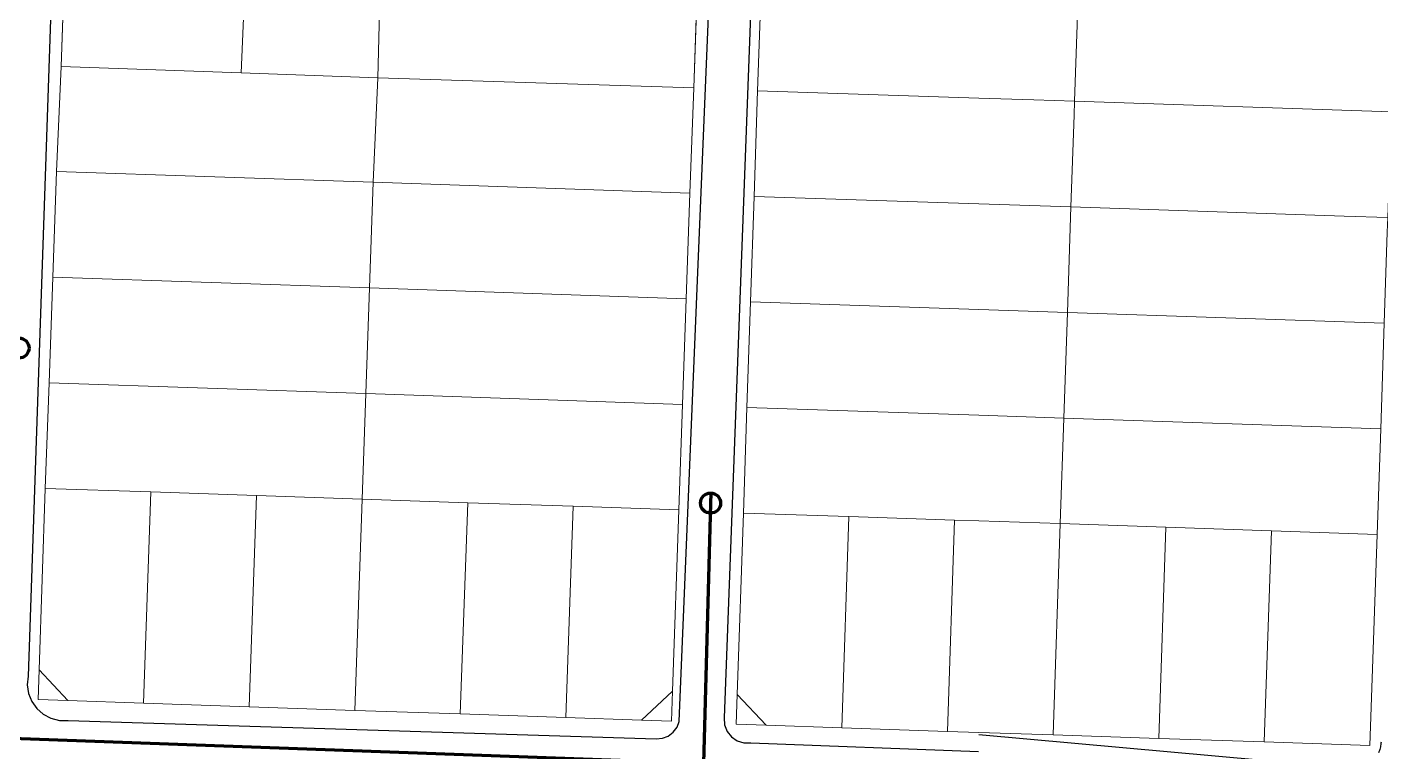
# Model space of a CAD drawing. Header units: inches. Extents: x -47590 to -46630, y -3759365 to -3758308.
# Drawn here: x -47204.6 to -47002.9, y -3759108 to -3759000 of the extents above; entities that cross this region are included whole.
import ezdxf

# ---------------------------------------------------------------- set-up
doc = ezdxf.new("R2010")
doc.units = ezdxf.units.IN
doc.header["$MEASUREMENT"] = 0
doc.layers.add('curb_lines', color=7, linetype='Continuous', lineweight=30, true_color=0x0b8700)
doc.layers.add('Land_Parcels_Zoning', color=7, linetype='Continuous', lineweight=9, true_color=0xffffff)

msp = doc.modelspace()

# ---------------------------------------------------------------- linework, layer by layer
at = {"layer": 'curb_lines'}
for points in [[(-47199.02, -3758936.03), (-47204.48, -3759096.77), (-47204.61, -3759098.05), (-47204.42, -3759099.33), (-47203.95, -3759100.53), (-47203.2, -3759101.58), (-47202.23, -3759102.43), (-47201.08, -3759103.02), (-47199.83, -3759103.33), (-47198.54, -3759103.33), (-47110.91, -3759106.07), (-47109.99, -3759105.99), (-47109.12, -3759105.67), (-47108.37, -3759105.11), (-47107.81, -3759104.37), (-47107.48, -3759103.51), (-47101.42, -3758957.66)], [(-47199.02, -3758936.03), (-47204.48, -3759096.77), (-47204.61, -3759098.05), (-47204.42, -3759099.33), (-47203.95, -3759100.53), (-47203.2, -3759101.58), (-47202.23, -3759102.43), (-47201.08, -3759103.02), (-47199.83, -3759103.33), (-47198.54, -3759103.33), (-47110.91, -3759106.07), (-47109.99, -3759105.99), (-47109.12, -3759105.67), (-47108.37, -3759105.11), (-47107.81, -3759104.37), (-47107.48, -3759103.51), (-47101.42, -3758957.66)], [(-47062.85, -3758960.07), (-47091.78, -3758954.08), (-47092.67, -3758954), (-47093.54, -3758954.19), (-47094.3, -3758954.64), (-47094.89, -3758955.31), (-47095.23, -3758956.12), (-47095.31, -3758957.01), (-47100.8, -3759102.96), (-47100.73, -3759104), (-47100.35, -3759104.97), (-47099.7, -3759105.79), (-47098.84, -3759106.37), (-47097.85, -3759106.68), (-47096.81, -3759106.68), (-47062.89, -3759107.99)], [(-47062.85, -3758960.07), (-47091.78, -3758954.08), (-47092.67, -3758954), (-47093.54, -3758954.19), (-47094.3, -3758954.64), (-47094.89, -3758955.31), (-47095.23, -3758956.12), (-47095.31, -3758957.01), (-47100.8, -3759102.96), (-47100.73, -3759104), (-47100.35, -3759104.97), (-47099.7, -3759105.79), (-47098.84, -3759106.37), (-47097.85, -3759106.68), (-47096.81, -3759106.68), (-47062.89, -3759107.99)], [(-47006.17, -3759110.61), (-47062.85, -3759105.5)], [(-47006.17, -3759110.61), (-47062.85, -3759105.5)], [(-47002.93, -3759106.56), (-47002.95, -3759106.74), (-47002.97, -3759106.93), (-47002.99, -3759107.11), (-47003.03, -3759107.29), (-47003.07, -3759107.47), (-47003.12, -3759107.65), (-47003.18, -3759107.82), (-47003.25, -3759108), (-47003.32, -3759108.17)], [(-47002.93, -3759106.56), (-47002.95, -3759106.74), (-47002.97, -3759106.93), (-47002.99, -3759107.11), (-47003.03, -3759107.29), (-47003.07, -3759107.47), (-47003.12, -3759107.65), (-47003.18, -3759107.82), (-47003.25, -3759108), (-47003.32, -3759108.17)]]:
    msp.add_lwpolyline(points, dxfattribs=at)
at = {"layer": 'Land_Parcels_Zoning'}
for p, q in [((-47199.01, -3758990.05), (-47199.56, -3759005.9)), ((-47105.33, -3759009.06), (-47104.78, -3758993.34)), ((-47095.33, -3758995.67), (-47095.8, -3759009.51)), ((-47199.56, -3759005.9), (-47200.26, -3759021.53)), ((-47105.88, -3759024.79), (-47105.33, -3759009.06)), ((-47095.8, -3759009.51), (-47096.33, -3759025.25)), ((-47200.26, -3759021.53), (-47200.82, -3759037.27)), ((-47106.43, -3759040.52), (-47105.88, -3759024.79)), ((-47096.33, -3759025.25), (-47096.86, -3759040.98)), ((-47200.82, -3759037.27), (-47201.37, -3759053.02)), ((-47106.98, -3759056.25), (-47106.43, -3759040.52)), ((-47096.86, -3759040.98), (-47097.39, -3759056.71)), ((-47002.98, -3759059.88), (-47002.45, -3759044.15)), ((-47201.37, -3759053.02), (-47201.92, -3759068.76)), ((-47107.53, -3759071.98), (-47106.98, -3759056.25)), ((-47097.39, -3759056.71), (-47097.92, -3759072.45)), ((-47003.52, -3759075.62), (-47002.98, -3759059.88)), ((-47201.92, -3759068.76), (-47202.86, -3759095.79)), ((-47108.48, -3759098.99), (-47107.53, -3759071.98)), ((-47097.92, -3759072.45), (-47098.83, -3759099.46)), ((-47004.58, -3759107.09), (-47003.52, -3759075.62)), ((-47202.86, -3759095.79), (-47203.01, -3759100.24)), ((-47108.63, -3759103.43), (-47108.48, -3759098.99)), ((-47098.83, -3759099.46), (-47098.98, -3759103.91)), ((-47203.01, -3759100.24), (-47198.57, -3759100.39)), ((-47198.57, -3759100.39), (-47187.29, -3759100.78)), ((-47187.29, -3759100.78), (-47171.56, -3759101.31)), ((-47171.56, -3759101.31), (-47155.83, -3759101.84)), ((-47155.83, -3759101.84), (-47140.1, -3759102.37)), ((-47140.1, -3759102.37), (-47124.37, -3759102.9)), ((-47124.37, -3759102.9), (-47113.08, -3759103.28)), ((-47113.08, -3759103.28), (-47108.63, -3759103.43)), ((-47098.98, -3759103.91), (-47094.53, -3759104.06)), ((-47094.53, -3759104.06), (-47083.25, -3759104.44)), ((-47083.25, -3759104.44), (-47067.51, -3759104.97)), ((-47067.51, -3759104.97), (-47062.85, -3759105.12)), ((-47062.85, -3759105.12), (-47051.79, -3759105.49)), ((-47051.79, -3759105.49), (-47036.05, -3759106.02)), ((-47036.05, -3759106.02), (-47020.32, -3759106.55)), ((-47020.32, -3759106.55), (-47004.58, -3759107.09))]:
    msp.add_line(p, q, dxfattribs=at)
at = {"layer": 'Land_Parcels_Zoning', "lineweight": 100}
for p, q in [((-47102.75, -3759069.46), (-47102.82, -3759071.03)), ((-47102.82, -3759071.03), (-47103.88, -3759109.7)), ((-47415.6, -3759098.43), (-46794.29, -3759120.88))]:
    msp.add_line(p, q, dxfattribs=at)
at = {"layer": 'Land_Parcels_Zoning'}
for points in [[(-47182.88, -3758974.85), (-47167.15, -3758975.4), (-47151.35, -3758976.03), (-47151.97, -3758991.69), (-47152.39, -3759007.6), (-47172.72, -3759006.87), (-47171.83, -3758985.78), (-47174.35, -3758983.48), (-47183.16, -3758983.13), (-47198.75, -3758982.51), (-47198.48, -3758974.44)], [(-47182.88, -3758974.85), (-47167.15, -3758975.4), (-47151.35, -3758976.03), (-47151.97, -3758991.69), (-47152.39, -3759007.6), (-47172.72, -3759006.87), (-47171.83, -3758985.78), (-47174.35, -3758983.48), (-47183.16, -3758983.13), (-47198.75, -3758982.51), (-47198.48, -3758974.44)], [(-47172.72, -3759006.87), (-47199.56, -3759005.9), (-47199.01, -3758990.05), (-47198.75, -3758982.51), (-47183.16, -3758983.13), (-47174.35, -3758983.48), (-47171.83, -3758985.78)], [(-47172.72, -3759006.87), (-47199.56, -3759005.9), (-47199.01, -3758990.05), (-47198.75, -3758982.51), (-47183.16, -3758983.13), (-47174.35, -3758983.48), (-47171.83, -3758985.78)], [(-47104.78, -3758993.34), (-47105.33, -3759009.06), (-47152.39, -3759007.6), (-47151.97, -3758991.69)], [(-47104.78, -3758993.34), (-47105.33, -3759009.06), (-47152.39, -3759007.6), (-47151.97, -3758991.69)], [(-47079.53, -3758994.3), (-47063.78, -3758994.82), (-47062.85, -3758994.85), (-47048.05, -3758995.35), (-47048.59, -3759011.09), (-47054.67, -3759010.88), (-47062.85, -3759010.61), (-47095.8, -3759009.51), (-47095.33, -3758995.67), (-47095.27, -3758993.78)], [(-47079.53, -3758994.3), (-47063.78, -3758994.82), (-47062.85, -3758994.85), (-47048.05, -3758995.35), (-47048.59, -3759011.09), (-47054.67, -3759010.88), (-47062.85, -3759010.61), (-47095.8, -3759009.51), (-47095.33, -3758995.67), (-47095.27, -3758993.78)], [(-47032.32, -3758995.89), (-47016.59, -3758996.42), (-47000.85, -3758996.95), (-47001.39, -3759012.68), (-47048.59, -3759011.09), (-47048.05, -3758995.35)], [(-47032.32, -3758995.89), (-47016.59, -3758996.42), (-47000.85, -3758996.95), (-47001.39, -3759012.68), (-47048.59, -3759011.09), (-47048.05, -3758995.35)], [(-47172.72, -3759006.87), (-47152.39, -3759007.6), (-47153.07, -3759023.16), (-47200.26, -3759021.53), (-47199.56, -3759005.9)], [(-47172.72, -3759006.87), (-47152.39, -3759007.6), (-47153.07, -3759023.16), (-47200.26, -3759021.53), (-47199.56, -3759005.9)], [(-47105.33, -3759009.06), (-47105.88, -3759024.79), (-47153.07, -3759023.16), (-47152.39, -3759007.6)], [(-47105.33, -3759009.06), (-47105.88, -3759024.79), (-47153.07, -3759023.16), (-47152.39, -3759007.6)], [(-47048.59, -3759011.09), (-47048.66, -3759013.13), (-47049.12, -3759026.82), (-47062.85, -3759026.36), (-47096.33, -3759025.25), (-47095.8, -3759009.51), (-47062.85, -3759010.61), (-47054.67, -3759010.88)], [(-47048.59, -3759011.09), (-47048.66, -3759013.13), (-47049.12, -3759026.82), (-47062.85, -3759026.36), (-47096.33, -3759025.25), (-47095.8, -3759009.51), (-47062.85, -3759010.61), (-47054.67, -3759010.88)], [(-47001.39, -3759012.68), (-47001.92, -3759028.42), (-47008.4, -3759028.2), (-47049.12, -3759026.82), (-47048.66, -3759013.13), (-47048.59, -3759011.09)], [(-47001.39, -3759012.68), (-47001.92, -3759028.42), (-47008.4, -3759028.2), (-47049.12, -3759026.82), (-47048.66, -3759013.13), (-47048.59, -3759011.09)], [(-47153.07, -3759023.16), (-47153.62, -3759038.9), (-47200.82, -3759037.27), (-47200.26, -3759021.53)], [(-47153.07, -3759023.16), (-47153.62, -3759038.9), (-47200.82, -3759037.27), (-47200.26, -3759021.53)], [(-47105.88, -3759024.79), (-47106.43, -3759040.52), (-47153.62, -3759038.9), (-47153.07, -3759023.16)], [(-47105.88, -3759024.79), (-47106.43, -3759040.52), (-47153.62, -3759038.9), (-47153.07, -3759023.16)], [(-47049.12, -3759026.82), (-47049.65, -3759042.55), (-47062.85, -3759042.11), (-47096.86, -3759040.98), (-47096.33, -3759025.25), (-47062.85, -3759026.36)], [(-47049.12, -3759026.82), (-47049.65, -3759042.55), (-47062.85, -3759042.11), (-47096.86, -3759040.98), (-47096.33, -3759025.25), (-47062.85, -3759026.36)], [(-47001.92, -3759028.42), (-47001.99, -3759030.6), (-47002.45, -3759044.15), (-47049.65, -3759042.55), (-47049.12, -3759026.82), (-47008.4, -3759028.2)], [(-47001.92, -3759028.42), (-47001.99, -3759030.6), (-47002.45, -3759044.15), (-47049.65, -3759042.55), (-47049.12, -3759026.82), (-47008.4, -3759028.2)], [(-47153.62, -3759038.9), (-47154.18, -3759054.63), (-47201.37, -3759053.02), (-47200.82, -3759037.27)], [(-47153.62, -3759038.9), (-47154.18, -3759054.63), (-47201.37, -3759053.02), (-47200.82, -3759037.27)], [(-47106.43, -3759040.52), (-47106.98, -3759056.25), (-47154.18, -3759054.63), (-47153.62, -3759038.9)], [(-47106.43, -3759040.52), (-47106.98, -3759056.25), (-47154.18, -3759054.63), (-47153.62, -3759038.9)], [(-47049.65, -3759042.55), (-47050.18, -3759058.29), (-47062.85, -3759057.87), (-47097.39, -3759056.71), (-47096.86, -3759040.98), (-47062.85, -3759042.11)], [(-47049.65, -3759042.55), (-47050.18, -3759058.29), (-47062.85, -3759057.87), (-47097.39, -3759056.71), (-47096.86, -3759040.98), (-47062.85, -3759042.11)], [(-47002.45, -3759044.15), (-47002.98, -3759059.88), (-47050.18, -3759058.29), (-47049.65, -3759042.55)], [(-47002.45, -3759044.15), (-47002.98, -3759059.88), (-47050.18, -3759058.29), (-47049.65, -3759042.55)], [(-47154.18, -3759054.63), (-47154.72, -3759070.37), (-47170.46, -3759069.83), (-47186.19, -3759069.29), (-47201.92, -3759068.76), (-47201.37, -3759053.02)], [(-47154.18, -3759054.63), (-47154.72, -3759070.37), (-47170.46, -3759069.83), (-47186.19, -3759069.29), (-47201.92, -3759068.76), (-47201.37, -3759053.02)], [(-47106.98, -3759056.25), (-47107.53, -3759071.98), (-47123.26, -3759071.44), (-47139, -3759070.9), (-47154.72, -3759070.37), (-47154.18, -3759054.63)], [(-47106.98, -3759056.25), (-47107.53, -3759071.98), (-47123.26, -3759071.44), (-47139, -3759070.9), (-47154.72, -3759070.37), (-47154.18, -3759054.63)], [(-47050.18, -3759058.29), (-47050.72, -3759074.02), (-47062.85, -3759073.61), (-47066.46, -3759073.49), (-47082.19, -3759072.97), (-47097.92, -3759072.45), (-47097.39, -3759056.71), (-47062.85, -3759057.87)], [(-47050.18, -3759058.29), (-47050.72, -3759074.02), (-47062.85, -3759073.61), (-47066.46, -3759073.49), (-47082.19, -3759072.97), (-47097.92, -3759072.45), (-47097.39, -3759056.71), (-47062.85, -3759057.87)], [(-47002.98, -3759059.88), (-47003.52, -3759075.62), (-47019.25, -3759075.09), (-47034.99, -3759074.55), (-47050.72, -3759074.02), (-47050.18, -3759058.29)], [(-47002.98, -3759059.88), (-47003.52, -3759075.62), (-47019.25, -3759075.09), (-47034.99, -3759074.55), (-47050.72, -3759074.02), (-47050.18, -3759058.29)], [(-47186.19, -3759069.29), (-47187.29, -3759100.78), (-47198.57, -3759100.39), (-47202.86, -3759095.79), (-47201.92, -3759068.76)], [(-47186.19, -3759069.29), (-47187.29, -3759100.78), (-47198.57, -3759100.39), (-47202.86, -3759095.79), (-47201.92, -3759068.76)], [(-47170.46, -3759069.83), (-47171.56, -3759101.31), (-47187.29, -3759100.78), (-47186.19, -3759069.29)], [(-47170.46, -3759069.83), (-47171.56, -3759101.31), (-47187.29, -3759100.78), (-47186.19, -3759069.29)], [(-47154.72, -3759070.37), (-47155.83, -3759101.84), (-47171.56, -3759101.31), (-47170.46, -3759069.83)], [(-47154.72, -3759070.37), (-47155.83, -3759101.84), (-47171.56, -3759101.31), (-47170.46, -3759069.83)], [(-47139, -3759070.9), (-47140.1, -3759102.37), (-47155.83, -3759101.84), (-47154.72, -3759070.37)], [(-47139, -3759070.9), (-47140.1, -3759102.37), (-47155.83, -3759101.84), (-47154.72, -3759070.37)], [(-47123.26, -3759071.44), (-47124.37, -3759102.9), (-47140.1, -3759102.37), (-47139, -3759070.9)], [(-47123.26, -3759071.44), (-47124.37, -3759102.9), (-47140.1, -3759102.37), (-47139, -3759070.9)], [(-47107.53, -3759071.98), (-47108.48, -3759098.99), (-47113.08, -3759103.28), (-47124.37, -3759102.9), (-47123.26, -3759071.44)], [(-47107.53, -3759071.98), (-47108.48, -3759098.99), (-47113.08, -3759103.28), (-47124.37, -3759102.9), (-47123.26, -3759071.44)], [(-47082.19, -3759072.97), (-47083.25, -3759104.44), (-47094.53, -3759104.06), (-47098.83, -3759099.46), (-47097.92, -3759072.45)], [(-47082.19, -3759072.97), (-47083.25, -3759104.44), (-47094.53, -3759104.06), (-47098.83, -3759099.46), (-47097.92, -3759072.45)], [(-47066.46, -3759073.49), (-47067.51, -3759104.97), (-47083.25, -3759104.44), (-47082.19, -3759072.97)], [(-47066.46, -3759073.49), (-47067.51, -3759104.97), (-47083.25, -3759104.44), (-47082.19, -3759072.97)], [(-47050.72, -3759074.02), (-47051.79, -3759105.49), (-47062.85, -3759105.12), (-47067.51, -3759104.97), (-47066.46, -3759073.49), (-47062.85, -3759073.61)], [(-47050.72, -3759074.02), (-47051.79, -3759105.49), (-47062.85, -3759105.12), (-47067.51, -3759104.97), (-47066.46, -3759073.49), (-47062.85, -3759073.61)], [(-47034.99, -3759074.55), (-47036.05, -3759106.02), (-47051.79, -3759105.49), (-47050.72, -3759074.02)], [(-47034.99, -3759074.55), (-47036.05, -3759106.02), (-47051.79, -3759105.49), (-47050.72, -3759074.02)], [(-47019.25, -3759075.09), (-47020.32, -3759106.55), (-47036.05, -3759106.02), (-47034.99, -3759074.55)], [(-47019.25, -3759075.09), (-47020.32, -3759106.55), (-47036.05, -3759106.02), (-47034.99, -3759074.55)], [(-47003.52, -3759075.62), (-47004.58, -3759107.09), (-47020.32, -3759106.55), (-47019.25, -3759075.09)], [(-47003.52, -3759075.62), (-47004.58, -3759107.09), (-47020.32, -3759106.55), (-47019.25, -3759075.09)], [(-47202.86, -3759095.79), (-47198.57, -3759100.39), (-47203.01, -3759100.24)], [(-47202.86, -3759095.79), (-47198.57, -3759100.39), (-47203.01, -3759100.24)], [(-47108.48, -3759098.99), (-47108.63, -3759103.43), (-47113.08, -3759103.28)], [(-47108.48, -3759098.99), (-47108.63, -3759103.43), (-47113.08, -3759103.28)], [(-47098.83, -3759099.46), (-47094.53, -3759104.06), (-47098.98, -3759103.91)], [(-47098.83, -3759099.46), (-47094.53, -3759104.06), (-47098.98, -3759103.91)]]:
    msp.add_lwpolyline(points, close=True, dxfattribs=at)
at = {"layer": 'Land_Parcels_Zoning', "lineweight": 100}
for centre in [(-47205.85, -3759047.86), (-47102.81, -3759070.96)]:
    msp.add_circle(centre, 1.5, dxfattribs=at)

doc.saveas('drawing.dxf')
